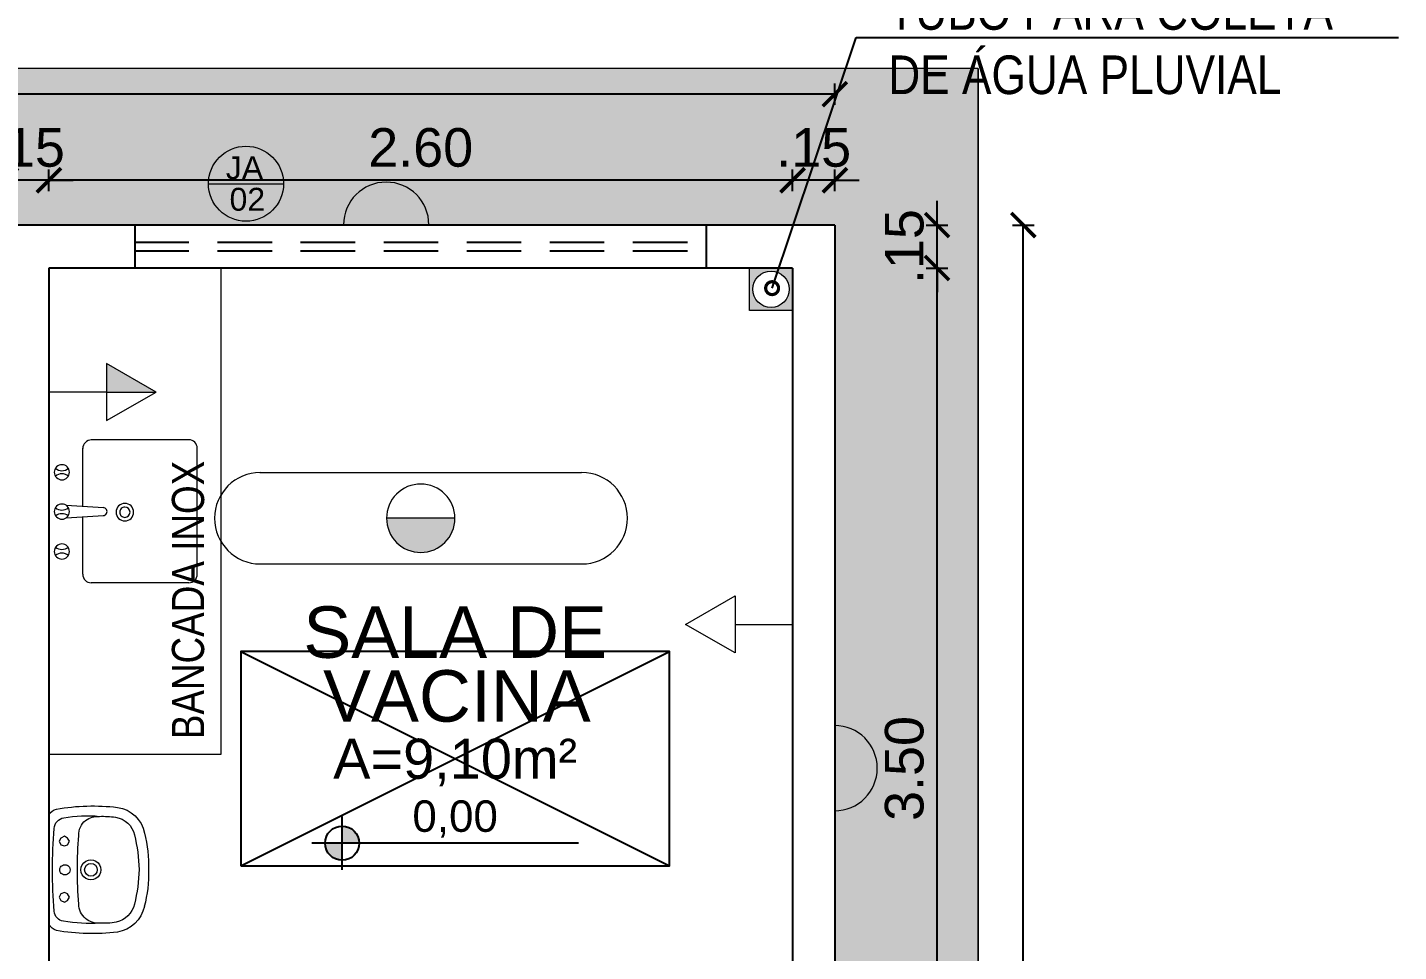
# Model space of a CAD drawing. Header units: inches. Extents: x 44782 to 44933, y 6798 to 6838.
# Drawn here: x 44824.131 to 44828.927, y 6821.942 to 6825.173 of the extents above; entities that cross this region are included whole.
import ezdxf
from ezdxf import colors
from ezdxf.entities.mleader import LeaderData, LeaderLine
from ezdxf.enums import TextEntityAlignment as Align
from ezdxf.math import Vec2, Vec3

# ---------------------------------------------------------------- set-up
doc = ezdxf.new("R2010")
doc.units = ezdxf.units.IN
doc.header["$MEASUREMENT"] = 0
doc.linetypes.add('HIDDEN', pattern=[9.525, 6.35, -3.175])
doc.layers.get('Defpoints').update_dxf_attribs({"color": 250})
for name, color, linetype, lineweight in [('at_Entity', 7, 'Continuous', 9), ('at_Text', 7, 'Continuous', 9), ('at_Text @ 75', 7, 'Continuous', 9)]:
    doc.layers.add(name, color=color, linetype=linetype, lineweight=lineweight)
for name, color, linetype in [('BASCULANTE', 1, 'Continuous'), ('H. PAVER CINZA 1', 252, 'Continuous'), ('LAMPADAS', 5, 'Continuous'), ('Layout_Equipamentos', 7, 'Continuous'), ('LOUÇAS', 7, 'Continuous'), ('PAREDES', 4, 'Continuous'), ('TEXTO01', 7, 'Continuous'), ('TEXTO02', 3, 'Continuous'), ('TEXTO03', 2, 'Continuous'), ('TUBO DE COLETA', 7, 'Continuous')]:
    doc.layers.add(name, color=color, linetype=linetype)
doc.layers.add('TOMADAS', color=150, linetype='Continuous', true_color=0x007fff)
doc.styles.add('0.15 - Texto Mínimo', font='ARIALN.TTF', dxfattribs={"height": 0.0015})
doc.styles.add('ARIAL', font='ARIALN.TTF', dxfattribs={"height": 0.18})
doc.styles.add('Fonte 02', font='ARIALUNI.TTF')
doc.styles.add('FONTE01', font='swissi.ttf')
doc.styles.add('Fonte02', font='arial.ttf')
doc.styles.add('TEXTO1', font='swissko.ttf', dxfattribs={"width": 0.6, "height": 0.1})
doc.dimstyles.new('Esc 1-75', dxfattribs={"dimscale": 0.75, "dimtxt": 0.18, "dimasz": 0.1125, "dimexe": 0.05, "dimexo": 0.05, "dimgap": 0.06, "dimtad": 1, "dimzin": 4, "dimdsep": 46, "dimtxsty": 'Fonte 02', "dimblk": 'ARCHTICK', "dimcen": 0, "dimclrd": 250, "dimclre": 250, "dimadec": 0, "dimazin": 1, "dimtfac": 1, "dimtix": 1, "dimtmove": 1, "dimatfit": 3, "dimldrblk": 'ARCHTICK', "dimfxl": 0, "dimarcsym": 0})

# ---------------------------------------------------------------- blocks, each defined once
blk = doc.blocks.new('A$C2B7D2525')
at = {"layer": 'at_Entity', "true_color": 0x007fff}
h = blk.add_hatch(color=150, dxfattribs=at)
h.dxf.hatch_style = 1
h.paths.add_polyline_path([(0.723, 0.2795, 0.414214), (0.6034, 0.1599, 0.002212), (0.6034, 0.1588), (0.8427, 0.1588, 0.002212), (0.8427, 0.1599, 0.414214)])
at = {"layer": 'at_Entity', "color": 150, "true_color": 0x007fff}
for p, q in [((1.2852, 0.3197), (0.1609, 0.3197)), ((0.7241, 0.1588), (0.6034, 0.1588)), ((0.8427, 0.1588), (0.6034, 0.1588)), ((0.8427, 0.1588), (0.7241, 0.1588)), ((0.8427, 0.1588), (0.7241, 0.1588)), ((1.2852, 0), (0.1609, 0))]:
    blk.add_line(p, q, dxfattribs=at)
for centre, radius, start, end in [((0.1599, 0.1599), 0.1599, 90, 180), ((1.2841, 0.1599), 0.1599, 0.0027, 90), ((0.723, 0.1599), 0.1196, 90, 180), ((0.723, 0.1599), 0.1196, 360, 90), ((0.1599, 0.1599), 0.1599, 180, 270), ((0.723, 0.1599), 0.1196, 180, 270), ((0.723, 0.1599), 0.1196, 270, 0), ((1.2841, 0.1599), 0.1599, 270.0054, 0.0027)]:
    blk.add_arc(centre, radius, start, end, dxfattribs=at)
blk = doc.blocks.new('Leg_Ambiente05_50')
at = {"layer": 'TEXTO01', "linetype": 'Continuous', "ltscale": 0.0001}
h = blk.add_hatch(color=256, dxfattribs=at)
h.paths.add_polyline_path([(-0.2635, -0.157), (-0.2635, -0.1969), (-0.2235, -0.1969, 0.414214)])
h.paths.add_polyline_path([(-0.2635, -0.1969), (-0.3034, -0.1969, 0.414214), (-0.2635, -0.2368)])
at = {"layer": 'Defpoints'}
for p, q in [((-0.5, -0.25), (0.5, 0.25)), ((-0.5, 0.25), (0.5, -0.25))]:
    blk.add_line(p, q, dxfattribs=at)
blk.add_lwpolyline([(-0.5, -0.25), (0.5, -0.25), (0.5, 0.25), (-0.5, 0.25)], close=True, dxfattribs=at)
at = {"layer": 'TEXTO01', "linetype": 'Continuous', "ltscale": 0.0001}
for p, q in [((-0.2635, -0.2589), (-0.2635, -0.1349)), ((0.2874, -0.1969), (-0.3344, -0.1969))]:
    blk.add_line(p, q, dxfattribs=at)
blk.add_circle((-0.2635, -0.1969), 0.0399, dxfattribs=at)
at = {"layer": 'TEXTO01', "style": 'FONTE01'}
blk.add_attdef('NÍVEL', text='', height=0.08, dxfattribs=at).set_placement((0, -0.1338), align=Align.MIDDLE_CENTER)
at = {"layer": 'TEXTO02', "style": 'Fonte02'}
blk.add_attdef('ÁREA', text='', height=0.1, dxfattribs=at).set_placement((0, 0.0311), align=Align.MIDDLE_CENTER)
at = {"layer": 'TEXTO03', "style": 'Fonte02'}
for tag, p in [('AMB1', (0.0037, 0.5301)), ('AMB1', (0, 0.3711)), ('AMB2', (0, 0.2036))]:
    blk.add_attdef(tag, text='', height=0.12, dxfattribs=at).set_placement(p, align=Align.MIDDLE_CENTER)
blk = doc.blocks.new('A$C3E1E0E25')
at = {"linetype": 'HIDDEN'}
h = blk.add_hatch(color=7, dxfattribs=at)
h.dxf.hatch_style = 1
h.paths.add_polyline_path([(0.1503, 0.1482), (0, 0.1482), (0, 0), (0.1503, 0)])
h.paths.add_polyline_path([(0.0116, 0.0741, -1), (0.1388, 0.0741, -1)], flags=16)
at = {"layer": 'at_Entity'}
blk.add_lwpolyline([(0, 0.1482), (0.1503, 0.1482), (0.1503, 0), (0, 0)], close=True, dxfattribs=at)
blk.add_circle((0.0752, 0.0741), 0.0636, dxfattribs=at)
blk = doc.blocks.new('_DotSmall')
at = {"color": 0, "linetype": 'ByBlock', "const_width": 0.5}
blk.add_lwpolyline([(-0.0625, 0, 1), (0.0625, 0, 1)], format="xyb", close=True, dxfattribs=at)
blk = doc.blocks.new('A$C334228FE')
at = {"layer": 'at_Entity', "color": 7}
for p, q in [((0.0296, 0.4997), (0.3705, 0.4997)), ((0, 0.47), (0, 0.0296)), ((0.4002, 0.47), (0.4002, 0.2689)), ((0.4588, 0.2731), (0.3282, 0.2647)), ((0.4588, 0.2287), (0.3282, 0.2371)), ((0.4002, 0.2329), (0.4002, 0.0296)), ((0.0296, 0), (0.3705, 0))]:
    blk.add_line(p, q, dxfattribs=at)
for centre, radius, start, end in [((0.0289, 0.4708), 0.0289, 88.5159, 181.4841), ((0.3713, 0.4708), 0.0289, 358.5159, 91.4841), ((0.4732, 0.3906), 0.0265, 90, 180), ((0.4732, 0.3906), 0.0265, 180, 270), ((0.4732, 0.4309), 0.0349, 228.9936, 311.0064), ((0.4732, 0.3906), 0.0265, 360, 90), ((0.4732, 0.3906), 0.0265, 270, 0), ((0.4732, 0.3483), 0.0349, 48.7903, 131.2097), ((0.253, 0.253), 0.0307, 90, 180), ((0.253, 0.253), 0.0307, 180, 270), ((0.253, 0.253), 0.018, 90, 180), ((0.253, 0.253), 0.018, 180, 270), ((0.253, 0.253), 0.0307, 360, 90), ((0.253, 0.253), 0.018, 360, 90), ((0.253, 0.253), 0.018, 270, 0), ((0.253, 0.253), 0.0307, 270, 0), ((0.3292, 0.2509), 0.0138, 150.7069, 210.7211), ((0.3292, 0.2509), 0.0138, 90.6922, 150.7066), ((0.3292, 0.2509), 0.0138, 210.7215, 270.7361), ((0.4732, 0.2509), 0.0265, 90, 180), ((0.4732, 0.2509), 0.0265, 180, 270), ((0.4732, 0.2107), 0.0349, 49.5318, 130.4682), ((0.4732, 0.2932), 0.0349, 231.4273, 308.5727), ((0.4732, 0.2509), 0.0265, 360, 90), ((0.4732, 0.2509), 0.0265, 270, 0), ((0.4732, 0.1133), 0.0265, 90, 180), ((0.4732, 0.1133), 0.0265, 180, 270), ((0.4732, 0.073), 0.0349, 48.6915, 131.3085), ((0.4732, 0.1535), 0.0349, 228.8837, 311.1163), ((0.4732, 0.1133), 0.0265, 360, 90), ((0.4732, 0.1133), 0.0265, 270, 0), ((0.0289, 0.0289), 0.0289, 178.5159, 271.4841), ((0.3695, 0.0307), 0.0307, 270.0055, 0)]:
    blk.add_arc(centre, radius, start, end, dxfattribs=at)
blk = doc.blocks.new('A$C1ECA369E')
at = {"layer": 'at_Entity', "true_color": 0x007fff}
h = blk.add_hatch(color=150, dxfattribs=at)
h.dxf.hatch_style = 1
h.paths.add_polyline_path([(0.1736, 0), (0.1736, 0.0995), (0, 0.0995)])
at = {"layer": 'at_Entity', "color": 150, "true_color": 0x007fff}
for p, q in [((0.1736, 0.199), (0, 0.0995)), ((0.1736, 0), (0.1736, 0.199)), ((0, 0.0995), (0.1736, 0)), ((0.1736, 0.0995), (0, 0.0995)), ((0.1736, 0.0995), (0.3748, 0.0995))]:
    blk.add_line(p, q, dxfattribs=at)
blk = doc.blocks.new('A$C4BC3063A')
at = {"layer": 'at_Entity', "color": 150, "true_color": 0x007fff}
for p, q in [((0.2011, 0), (0.2011, 0.199)), ((0.2011, 0.199), (0.3748, 0.0995)), ((0.2011, 0.0995), (0, 0.0995)), ((0.3748, 0.0995), (0.2011, 0))]:
    blk.add_line(p, q, dxfattribs=at)
blk = doc.blocks.new('_ARCHTICK')
at = {"color": 0, "linetype": 'ByBlock', "const_width": 0.15}
blk.add_lwpolyline([(-0.5, -0.5), (0.5, 0.5)], dxfattribs=at)
blk = doc.blocks.new('*D146')
at = {"layer": 'at_Text', "color": 250, "lineweight": -2, "transparency": 16777216}
for p, q in [((44827.275, 6824.3319), (44827.35, 6824.3319)), ((44827.3125, 6820.8319), (44827.3125, 6824.3319)), ((44827.275, 6820.8319), (44827.35, 6820.8319))]:
    blk.add_line(p, q, dxfattribs=at)
at = {"layer": 'Defpoints', "color": 0, "transparency": 16777216}
for p in [(44826.8072, 6824.3319), (44827.3125, 6824.3319), (44826.8072, 6820.8319)]:
    blk.add_point(p, dxfattribs=at)
at = {"layer": 'at_Text', "color": 250, "lineweight": -2, "transparency": 16777216, "xscale": 0.084375, "yscale": 0.084375, "zscale": 0.084375}
for p, rotation in [((44827.3125, 6824.3319), 90), ((44827.3125, 6820.8319), 270)]:
    blk.add_blockref('_ARCHTICK', p, dxfattribs=dict(at, rotation=rotation))
at = {"layer": 'at_Text', "color": 0, "transparency": 16777216, "insert": (44827.1986, 6822.5819), "char_height": 0.135, "attachment_point": 5, "rotation": 90, "style": 'Fonte 02'}
blk.add_mtext('3.50', dxfattribs=at)
blk = doc.blocks.new('*D147')
at = {"layer": 'at_Text', "color": 250, "lineweight": -2, "transparency": 16777216}
for p, q in [((44827.3125, 6824.4821), (44827.3125, 6824.5665)), ((44827.275, 6824.4821), (44827.35, 6824.4821)), ((44827.3125, 6824.3319), (44827.3125, 6824.4821)), ((44827.275, 6824.3319), (44827.35, 6824.3319)), ((44827.3125, 6824.3319), (44827.3125, 6824.2475))]:
    blk.add_line(p, q, dxfattribs=at)
at = {"layer": 'Defpoints', "color": 0, "transparency": 16777216}
for p in [(44826.9553, 6824.4821), (44827.3125, 6824.4821), (44826.8072, 6824.3319)]:
    blk.add_point(p, dxfattribs=at)
at = {"layer": 'at_Text', "color": 250, "lineweight": -2, "transparency": 16777216, "xscale": 0.084375, "yscale": 0.084375, "zscale": 0.084375}
for p, rotation in [((44827.3125, 6824.4821), 270), ((44827.3125, 6824.3319), 90)]:
    blk.add_blockref('_ARCHTICK', p, dxfattribs=dict(at, rotation=rotation))
at = {"layer": 'at_Text', "color": 0, "transparency": 16777216, "insert": (44827.1986, 6824.407), "char_height": 0.135, "attachment_point": 5, "rotation": 90, "style": 'Fonte 02'}
blk.add_mtext('.15', dxfattribs=at)
blk = doc.blocks.new('*D148')
at = {"layer": 'at_Text', "color": 250, "lineweight": -2, "transparency": 16777216}
for p, q in [((44827.5768, 6824.4821), (44827.6518, 6824.4821)), ((44827.6143, 6814.8837), (44827.6143, 6824.4821)), ((44827.5768, 6814.8837), (44827.6518, 6814.8837))]:
    blk.add_line(p, q, dxfattribs=at)
at = {"layer": 'Defpoints', "color": 0, "transparency": 16777216}
for p in [(44826.9553, 6824.4821), (44827.6143, 6824.4821), (44826.9553, 6814.8837)]:
    blk.add_point(p, dxfattribs=at)
at = {"layer": 'at_Text', "color": 250, "lineweight": -2, "transparency": 16777216, "xscale": 0.084375, "yscale": 0.084375, "zscale": 0.084375}
for p, rotation in [((44827.6143, 6824.4821), 90), ((44827.6143, 6814.8837), 270)]:
    blk.add_blockref('_ARCHTICK', p, dxfattribs=dict(at, rotation=rotation))
at = {"layer": 'at_Text', "color": 0, "transparency": 16777216, "insert": (44827.5003, 6819.6829), "char_height": 0.135, "attachment_point": 5, "rotation": 90, "style": 'Fonte 02'}
blk.add_mtext('9.60', dxfattribs=at)
blk = doc.blocks.new('*D149')
at = {"layer": 'at_Text', "color": 250, "lineweight": -2, "transparency": 16777216}
for p, q in [((44826.8072, 6824.6013), (44826.8072, 6824.6763)), ((44826.9553, 6824.6013), (44826.9553, 6824.6763)), ((44826.8072, 6824.6388), (44826.7228, 6824.6388)), ((44826.9553, 6824.6388), (44826.8072, 6824.6388)), ((44826.9553, 6824.6388), (44827.0397, 6824.6388))]:
    blk.add_line(p, q, dxfattribs=at)
at = {"layer": 'Defpoints', "color": 0, "transparency": 16777216}
for p in [(44826.8072, 6824.6388), (44826.9553, 6824.4552), (44826.8072, 6824.305)]:
    blk.add_point(p, dxfattribs=at)
at = {"layer": 'at_Text', "color": 250, "lineweight": -2, "transparency": 16777216, "xscale": 0.084375, "yscale": 0.084375, "zscale": 0.084375}
blk.add_blockref('_ARCHTICK', (44826.8072, 6824.6388), dxfattribs=at)
at = {"layer": 'at_Text', "color": 250, "lineweight": -2, "transparency": 16777216, "xscale": 0.084375, "yscale": 0.084375, "zscale": 0.084375, "rotation": 180}
blk.add_blockref('_ARCHTICK', (44826.9553, 6824.6388), dxfattribs=at)
at = {"layer": 'at_Text', "color": 0, "transparency": 16777216, "insert": (44826.8812, 6824.7528), "char_height": 0.135, "attachment_point": 5, "style": 'Fonte 02'}
blk.add_mtext('.15', dxfattribs=at)
blk = doc.blocks.new('*D150')
at = {"layer": 'at_Text', "color": 250, "lineweight": -2, "transparency": 16777216}
for p, q in [((44824.2065, 6824.6013), (44824.2065, 6824.6763)), ((44826.8072, 6824.6013), (44826.8072, 6824.6763)), ((44826.8072, 6824.6388), (44824.2065, 6824.6388))]:
    blk.add_line(p, q, dxfattribs=at)
at = {"layer": 'Defpoints', "color": 0, "transparency": 16777216}
for p in [(44824.2065, 6824.6388), (44824.2065, 6824.305), (44826.8072, 6824.305)]:
    blk.add_point(p, dxfattribs=at)
at = {"layer": 'at_Text', "color": 250, "lineweight": -2, "transparency": 16777216, "xscale": 0.084375, "yscale": 0.084375, "zscale": 0.084375, "rotation": 180}
blk.add_blockref('_ARCHTICK', (44824.2065, 6824.6388), dxfattribs=at)
at = {"layer": 'at_Text', "color": 250, "lineweight": -2, "transparency": 16777216, "xscale": 0.084375, "yscale": 0.084375, "zscale": 0.084375}
blk.add_blockref('_ARCHTICK', (44826.8072, 6824.6388), dxfattribs=at)
at = {"layer": 'at_Text', "color": 0, "transparency": 16777216, "insert": (44825.5068, 6824.7528), "char_height": 0.135, "attachment_point": 5, "style": 'Fonte 02'}
blk.add_mtext('2.60', dxfattribs=at)
blk = doc.blocks.new('*D151')
at = {"layer": 'at_Text', "color": 250, "lineweight": -2, "transparency": 16777216}
for p, q in [((44824.0563, 6824.6013), (44824.0563, 6824.6763)), ((44824.2065, 6824.6013), (44824.2065, 6824.6763)), ((44824.0563, 6824.6388), (44823.9719, 6824.6388)), ((44824.2065, 6824.6388), (44824.0563, 6824.6388)), ((44824.2065, 6824.6388), (44824.2909, 6824.6388))]:
    blk.add_line(p, q, dxfattribs=at)
at = {"layer": 'Defpoints', "color": 0, "transparency": 16777216}
for p in [(44824.0563, 6824.6388), (44824.0563, 6824.305), (44824.2065, 6824.305)]:
    blk.add_point(p, dxfattribs=at)
at = {"layer": 'at_Text', "color": 250, "lineweight": -2, "transparency": 16777216, "xscale": 0.084375, "yscale": 0.084375, "zscale": 0.084375}
blk.add_blockref('_ARCHTICK', (44824.0563, 6824.6388), dxfattribs=at)
at = {"layer": 'at_Text', "color": 250, "lineweight": -2, "transparency": 16777216, "xscale": 0.084375, "yscale": 0.084375, "zscale": 0.084375, "rotation": 180}
blk.add_blockref('_ARCHTICK', (44824.2065, 6824.6388), dxfattribs=at)
at = {"layer": 'at_Text', "color": 0, "transparency": 16777216, "insert": (44824.1314, 6824.7528), "char_height": 0.135, "attachment_point": 5, "style": 'Fonte 02'}
blk.add_mtext('.15', dxfattribs=at)
blk = doc.blocks.new('*D166')
at = {"layer": 'at_Text', "color": 250, "lineweight": -2, "transparency": 16777216}
for p, q in [((44810.8605, 6824.9026), (44810.8605, 6824.9776)), ((44826.9553, 6824.9026), (44826.9553, 6824.9776)), ((44826.9553, 6824.9401), (44810.8605, 6824.9401))]:
    blk.add_line(p, q, dxfattribs=at)
at = {"layer": 'Defpoints', "color": 0, "transparency": 16777216}
for p in [(44810.8605, 6824.9401), (44810.8605, 6824.4821), (44826.9553, 6824.4821)]:
    blk.add_point(p, dxfattribs=at)
at = {"layer": 'at_Text', "color": 250, "lineweight": -2, "transparency": 16777216, "xscale": 0.084375, "yscale": 0.084375, "zscale": 0.084375, "rotation": 180}
blk.add_blockref('_ARCHTICK', (44810.8605, 6824.9401), dxfattribs=at)
at = {"layer": 'at_Text', "color": 250, "lineweight": -2, "transparency": 16777216, "xscale": 0.084375, "yscale": 0.084375, "zscale": 0.084375}
blk.add_blockref('_ARCHTICK', (44826.9553, 6824.9401), dxfattribs=at)
at = {"layer": 'at_Text', "color": 0, "transparency": 16777216, "insert": (44818.9079, 6825.054), "char_height": 0.135, "attachment_point": 5, "style": 'Fonte 02'}
blk.add_mtext('16.09', dxfattribs=at)
blk = doc.blocks.new('new block12')
at = {"layer": 'at_Entity', "color": 0}
for p, q in [((-0.1143, 0.055), (-0.1079, 0.0656)), ((-0.1079, 0.0423), (-0.1143, 0.055)), ((-0.1079, 0.0656), (-0.0973, 0.0719)), ((-0.0973, 0.0719), (-0.0846, 0.0656)), ((-0.0846, 0.0656), (-0.0804, 0.055)), ((-0.0804, 0.055), (-0.0846, 0.0423)), ((0.0825, 0.055), (0.0868, 0.0656)), ((0.0868, 0.0423), (0.0825, 0.055)), ((0.0868, 0.0656), (0.0995, 0.0719)), ((0.0995, 0.0719), (0.11, 0.0656)), ((0.11, 0.0656), (0.1164, 0.055)), ((0.1164, 0.055), (0.11, 0.0423)), ((-0.1904, 0), (0, 0)), ((-0.0973, 0.036), (-0.1079, 0.0423)), ((-0.0846, 0.0423), (-0.0973, 0.036)), ((-0.0635, 0), (0.1248, 0)), ((0, 0), (0.1926, 0)), ((0.0995, 0.036), (0.0868, 0.0423)), ((0.11, 0.0423), (0.0995, 0.036))]:
    blk.add_line(p, q, dxfattribs=at)
for centre, radius, start, end in [((-0.0119, -0.1249), 0.4735, 88.698, 104.4219), ((0.0099, -0.1255), 0.4741, 75.6368, 91.3415), ((-0.1037, 0.2192), 0.1175, 102.514, 169.9443), ((-0.1021, 0.2163), 0.0847, 102.9461, 167.2809), ((0.0138, -0.2613), 0.5766, 91.3524, 103.5038), ((-0.0133, -0.2572), 0.5725, 76.4579, 88.6966), ((0.1052, 0.222), 0.0784, 8.4194, 78.3837), ((0.1075, 0.2249), 0.1107, 7.7196, 79.5925), ((-0.5309, 0.1535), 0.7531, 350.2791, 6.5765), ((0.5296, 0.1532), 0.7539, 173.4134, 189.6929), ((0.1228, 0.188), 0.311, 171.3221, 181.8265), ((-0.1329, 0.1882), 0.3189, 357.9946, 8.1696), ((0.4249, 0.1494), 0.6136, 177.3231, 189.2415), ((-0.1166, 0.1739), 0.0716, 176.6025, 219.5997), ((-0.0011, 0.1471), 0.0349, 150.0032, 209.9968), ((-0.0011, 0.1471), 0.0349, 90, 149.9929), ((-0.0011, 0.1471), 0.0222, 90, 180), ((-0.0011, 0.1471), 0.0222, 180, 270), ((-0.0011, 0.1471), 0.0349, 29.9968, 89.9993), ((-0.0011, 0.1471), 0.0222, 360, 90), ((-0.0011, 0.1471), 0.0222, 270.0097, 360), ((-0.0011, 0.1471), 0.0349, 330.0032, 29.9968), ((0.1078, 0.1732), 0.0781, 324.6525, 2.8394), ((-0.2623, 0.1317), 0.4504, 349.782, 5.7972), ((-0.1209, 0.1714), 0.0667, 220.3438, 269.4487), ((0.0021, 1.5743), 1.4748, 265.1896, 269.9391), ((-0.0011, 0.1471), 0.0349, 209.9968, 269.9993), ((-0.0011, 0.1471), 0.0349, 270, 329.9929), ((-0.001, 1.4521), 1.3526, 270.0208, 275.0951), ((0.1226, 0.1679), 0.0631, 266.7732, 320.7547), ((-0.1427, 0.0567), 0.0385, 188.7558, 265.6127), ((-0.0011, 0.0561), 0.018, 150.0128, 209.9872), ((-0.0011, 0.0561), 0.018, 90, 150.0398), ((-0.001, 0.0561), 0.018, 30.0191, 90.0367), ((-0.0011, 0.0561), 0.018, 330.0128, 29.9872), ((0.1414, 0.0585), 0.0402, 273.114, 350.3928), ((-0.1647, 0.0446), 0.0522, 200.5417, 238.93), ((-0.0074, 1.7284), 1.7156, 265.3753, 270.2103), ((-0.0011, 0.0561), 0.018, 210.0191, 270.0367), ((-0.0011, 0.0561), 0.018, 270, 330.0398), ((-0.0011, 1.8918), 1.879, 270, 274.4144), ((0.1736, 0.034), 0.0386, 297.8673, 348.5693)]:
    blk.add_arc(centre, radius, start, end, dxfattribs=at)

msp = doc.modelspace()

# ---------------------------------------------------------------- hatches: boundary and pattern name
at = {"layer": 'H. PAVER CINZA 1'}
msp.add_hatch(color=256, dxfattribs=at).paths.add_polyline_path([(44814.2102, 6836.2284), (44804.7133, 6836.2284), (44804.7133, 6830.4791), (44804.7133, 6825.0302), (44793.3162, 6825.0302), (44793.3162, 6816.0327), (44793.8156, 6816.0327), (44793.8156, 6815.8824), (44793.3162, 6815.8824), (44793.3162, 6814.3843), (44804.5631, 6814.3843), (44804.5631, 6809.4856), (44805.0625, 6809.4856), (44805.0625, 6813.3834), (44806.713, 6813.3834), (44806.713, 6814.8837), (44793.8156, 6814.8837), (44793.8156, 6818.682), (44795.3645, 6818.682), (44795.3645, 6820.6817), (44793.8156, 6820.6817), (44793.8156, 6824.4821), (44805.2127, 6824.4821), (44805.2127, 6830.9785), (44805.2127, 6834.8784), (44813.7108, 6834.8784), (44813.7108, 6826.431), (44810.8605, 6826.431), (44810.8605, 6824.4821), (44826.9553, 6824.4821), (44826.9553, 6818.682), (44826.9553, 6815.4233), (44827.4568, 6815.4233), (44827.4568, 6825.0302), (44814.2102, 6825.0302)])

# ---------------------------------------------------------------- linework, layer by layer
at = {"layer": 'at_Entity', "color": 0}
for p, q in [((44827.4568, 6825.0302), (44814.2102, 6825.0302)), ((44827.4568, 6815.4233), (44827.4568, 6825.0302)), ((44824.8075, 6824.3319), (44824.8075, 6822.6306)), ((44824.8075, 6822.6306), (44824.2065, 6822.6306))]:
    msp.add_line(p, q, dxfattribs=at)
at = {"layer": 'at_Entity', "color": 252, "true_color": 0x989898}
for p, q in [((44827.4568, 6825.0302), (44827.4568, 6824.4821)), ((44827.4568, 6825.0302), (44827.4568, 6824.4821)), ((44827.4568, 6824.4821), (44827.4568, 6815.4233)), ((44827.4568, 6824.4821), (44827.4568, 6815.4233))]:
    msp.add_line(p, q, dxfattribs=at)
at = {"layer": 'at_Entity', "color": 150, "true_color": 0x007fff}
msp.add_line((44826.9553, 6822.4317), (44826.9553, 6822.7322), dxfattribs=at)
for centre, start, end in [((44825.3862, 6824.4832), 90, 180), ((44825.3862, 6824.4832), 360, 90), ((44826.9542, 6822.583), 0.0029, 90), ((44826.9542, 6822.583), 270.0058, 0.0029)]:
    msp.add_arc(centre, 0.1492, start, end, dxfattribs=at)
at = {"layer": 'BASCULANTE', "linetype": 'HIDDEN', "ltscale": 0.03}
for p, q in [((44824.507, 6824.4821), (44824.507, 6824.3319)), ((44826.5067, 6824.3319), (44826.5067, 6824.4821)), ((44824.5059, 6824.4222), (44826.5067, 6824.4222)), ((44824.5059, 6824.3919), (44826.5067, 6824.3919))]:
    msp.add_line(p, q, dxfattribs=at)
at = {"layer": 'PAREDES'}
for p, q in [((44826.9553, 6824.4821), (44810.8605, 6824.4821)), ((44826.9553, 6824.4821), (44826.9553, 6820.6817)), ((44826.8072, 6824.3319), (44824.2065, 6824.3319)), ((44824.2065, 6824.3319), (44824.2065, 6820.6817)), ((44826.8072, 6824.3319), (44826.8072, 6820.8319))]:
    msp.add_line(p, q, dxfattribs=at)
at = {"layer": 'TEXTO01', "lineweight": 9}
msp.add_line((44824.7644, 6824.6268), (44825.0271, 6824.6268), dxfattribs=at)
msp.add_circle((44824.8958, 6824.6268), 0.1313, dxfattribs=at)

# ---------------------------------------------------------------- block references
ref = msp.add_blockref('Leg_Ambiente05_50', (44825.6272, 6822.616), dxfattribs=dict(xscale=1.5, yscale=1.5, zscale=1.5))
ref.add_attrib('AMB1', 'SALA DE', dxfattribs={"layer": 'TEXTO03', "height": 0.18, "style": 'Fonte02'}).set_placement((44825.6272, 6823.0588), align=Align.MIDDLE_CENTER)
ref.add_attrib('AMB2', 'VACINA', dxfattribs={"layer": 'TEXTO03', "height": 0.18, "style": 'Fonte02'}).set_placement((44825.6333, 6822.8356), align=Align.MIDDLE_CENTER)
ref.add_attrib('ÁREA', 'A=9,10m²', dxfattribs={"layer": 'TEXTO02', "height": 0.14, "style": 'Fonte02'}).set_placement((44825.6273, 6822.616), align=Align.MIDDLE_CENTER)
ref.add_attrib('NÍVEL', '0,00', dxfattribs={"layer": 'TEXTO01', "height": 0.11, "style": 'FONTE01'}).set_placement((44825.6272, 6822.4153), align=Align.MIDDLE_CENTER)
at = {"layer": 'LAMPADAS', "rotation": 180}
msp.add_blockref('A$C2B7D2525', (44826.2299, 6823.6169), dxfattribs=at)
at = {"layer": 'Layout_Equipamentos', "xscale": -1, "rotation": 270}
msp.add_blockref('new block12', (44824.2065, 6822.2286), dxfattribs=at)
at = {"layer": 'LOUÇAS', "rotation": 180}
msp.add_blockref('A$C334228FE', (44824.7252, 6823.7311), dxfattribs=at)
at = {"layer": 'TOMADAS', "rotation": 180}
for name, p in [('A$C1ECA369E', (44824.5813, 6823.9976)), ('A$C4BC3063A', (44826.8072, 6823.1851))]:
    msp.add_blockref(name, p, dxfattribs=at)
at = {"layer": 'TUBO DE COLETA'}
msp.add_blockref('A$C3E1E0E25', (44826.6568, 6824.1837), dxfattribs=at)

# ---------------------------------------------------------------- texts
at = {"layer": 'at_Text @ 75', "insert": (44824.6367, 6822.6843), "char_height": 0.1125, "attachment_point": 1, "rotation": 90, "style": '0.15 - Texto Mínimo'}
msp.add_mtext_dynamic_manual_height_columns('BANCADA INOX', width=1.238014, gutter_width=0.5625, heights=[0], dxfattribs=at)
at = {"layer": 'TEXTO01', "lineweight": 9, "ltscale": 0.0001, "char_height": 0.080083, "width": 0.240515, "attachment_point": 1, "style": 'TEXTO1'}
for s, insert in [('{\\fSansSerif|b0|i0|c2|p2;\\W1;JA}', (44824.8253, 6824.7227)), ('{\\fSansSerif|b0|i0|c2|p2;\\W1;02}', (44824.8383, 6824.6125))]:
    msp.add_mtext(s, dxfattribs=dict(at, insert=insert))

# ---------------------------------------------------------------- dimensions: what is measured, and where the dimension line sits
at = {"layer": 'at_Text'}
for base, p1, p2, picture, middle in [((44810.8605, 6824.9401), (44826.9553, 6824.4821), (44810.8605, 6824.4821), '*D166', (44818.9079, 6825.054)), ((44824.0563, 6824.6388), (44824.2065, 6824.305), (44824.0563, 6824.305), '*D151', (44824.1314, 6824.7528)), ((44824.2065, 6824.6388), (44826.8072, 6824.305), (44824.2065, 6824.305), '*D150', (44825.5068, 6824.7528)), ((44826.8072, 6824.6388), (44826.9553, 6824.4552), (44826.8072, 6824.305), '*D149', (44826.8812, 6824.7528))]:
    dim = msp.add_linear_dim(base=base, p1=p1, p2=p2, dimstyle='Esc 1-75', dxfattribs=at)
    dim.commit()
    dim.dimension.update_dxf_attribs({"geometry": picture, "text_midpoint": middle})
for base, p1, p2, picture, middle in [((44827.3125, 6824.4821), (44826.8072, 6824.3319), (44826.9553, 6824.4821), '*D147', (44827.1986, 6824.407)), ((44827.6143, 6824.4821), (44826.9553, 6814.8837), (44826.9553, 6824.4821), '*D148', (44827.5003, 6819.6829)), ((44827.3125, 6824.3319), (44826.8072, 6820.8319), (44826.8072, 6824.3319), '*D146', (44827.1986, 6822.5819))]:
    dim = msp.add_linear_dim(base=base, p1=p1, p2=p2, angle=90, dimstyle='Esc 1-75', dxfattribs=at)
    dim.commit()
    dim.dimension.update_dxf_attribs({"geometry": picture, "text_midpoint": middle})

# ---------------------------------------------------------------- leaders
at = {"layer": 'at_Entity'}
ml = msp.add_multileader_mtext('Standard', dxfattribs=at)
ml.set_content('TUBO PARA COLETA \\PDE ÁGUA PLUVIAL', color=256, style='ARIAL')
ml.set_leader_properties()
ml.set_arrow_properties(name='DOTSMALL')
ml.build(insert=Vec2(0, 0))
ml.multileader.update_dxf_attribs({"text_left_attachment_type": 6, "text_right_attachment_type": 6, "dogleg_length": 0.05, "arrow_head_size": 0.09, "scale": 0.75})
ctx = ml.context
ctx.base_point, ctx.scale, ctx.char_height, ctx.arrow_head_size, ctx.landing_gap_size, ctx.plane_origin = Vec3(44827.067, 6825.1383), 0.75, 0.135, 0.09, 0.075, Vec3(44826.7358, 6824.2616)
ctx.left_attachment, ctx.right_attachment = 6, 6
notes = []
notes.append((ctx, [(0, (1, 1, 0), (44827.0295, 6825.1383), (1, 0), 0.0375, [(0, [(44826.7358, 6824.2616)], 0, [])])]))
ctx.mtext.insert, ctx.mtext.flow_direction = Vec3(44827.142, 6825.3003), 5
for ctx, leaders in notes:
    for number, flags, end, landing, length, lines in leaders:
        leader = LeaderData()
        leader.index, (leader.has_last_leader_line, leader.has_dogleg_vector, leader.attachment_direction) = number, flags
        leader.last_leader_point, leader.dogleg_vector, leader.dogleg_length = Vec3(end), Vec3(landing), length
        for number, points, colour, breaks in lines:
            line = LeaderLine()
            line.index, line.vertices, line.color, line.breaks = number, Vec3.list(points), colors.encode_raw_color(colour), breaks
            leader.lines.append(line)
        ctx.leaders.append(leader)

doc.saveas('drawing.dxf')
